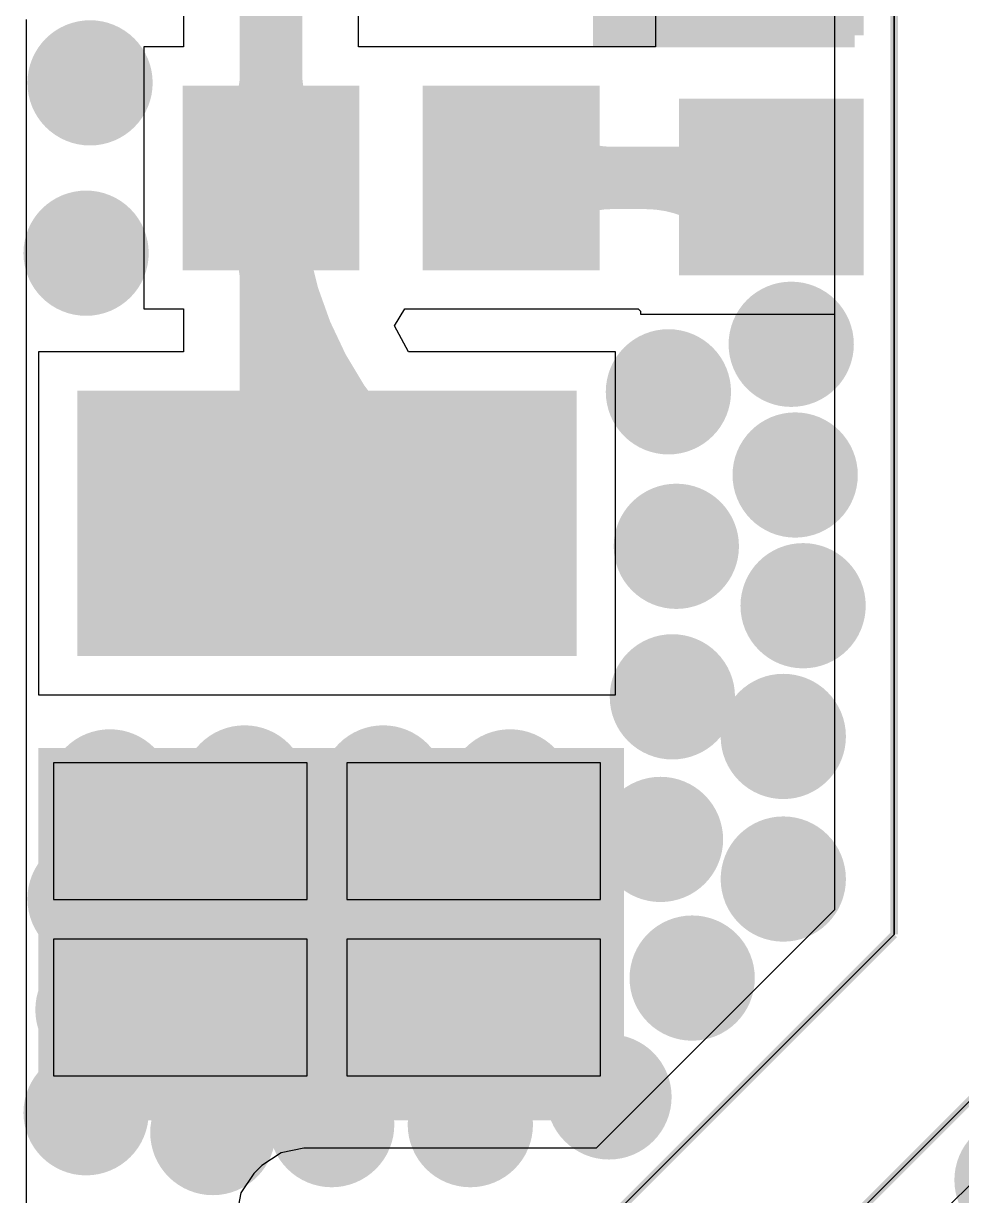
# Model space of a CAD drawing. Extents: x 56.2 to 141.8, y 48 to 96.4.
# Drawn here: x 89.24 to 95.25, y 53.14 to 60.66 of the extents above; entities that cross this region are included whole.
import ezdxf

# ---------------------------------------------------------------- set-up
doc = ezdxf.new("R2010")
doc.units = 0
doc.header["$MEASUREMENT"] = 0
for name, color, linetype in [('BOTTOMLAYER', 5, 'CONTINUOUS'), ('BOTTOMPASTE', 16, 'CONTINUOUS'), ('BOTTOMSOLDER', 6, 'CONTINUOUS'), ('KEEPOUTLAYER', 6, 'CONTINUOUS'), ('MULTILAYER', 9, 'CONTINUOUS'), ('TOPLAYER', 1, 'CONTINUOUS'), ('TOPSOLDER', 216, 'CONTINUOUS')]:
    doc.layers.add(name, color=color, linetype=linetype)

msp = doc.modelspace()

# ---------------------------------------------------------------- linework, layer by layer
at = {"layer": 'BOTTOMLAYER'}
for p, q in [((94.8182, 62.6364), (94.8182, 54.8132)), ((91.383175, 60.504598), (91.383175, 61.679198)), ((90.261628, 61.446918), (90.261628, 60.504598)), ((93.286801, 61.018804), (93.286801, 60.504601)), ((90.261628, 60.504598), (90.007402, 60.504598)), ((90.007402, 60.504598), (90.007402, 58.824602)), ((93.177401, 60.504598), (91.383175, 60.504598)), ((93.286801, 60.504601), (93.177401, 60.504601)), ((93.177401, 60.504601), (93.177401, 60.504598)), ((90.007402, 58.824602), (90.261628, 58.824602)), ((90.261628, 58.824602), (90.261628, 58.54987)), ((91.614706, 58.715669), (91.679997, 58.824602)), ((91.679997, 58.824602), (93.177401, 58.824602)), ((93.177401, 58.824602), (93.177398, 58.824602)), ((93.177398, 58.824602), (93.190802, 58.811198)), ((93.177401, 58.824602), (93.177401, 58.824602)), ((93.190802, 58.811198), (93.190802, 58.790802)), ((93.190802, 58.790802), (94.435856, 58.790802)), ((94.435856, 58.790802), (94.435856, 54.971572)), ((91.703327, 58.54987), (91.614706, 58.715669)), ((90.261628, 58.54987), (89.331086, 58.54987)), ((89.331086, 58.54987), (89.331086, 56.349849)), ((93.031079, 58.54987), (91.703327, 58.54987)), ((93.031079, 56.349849), (93.031079, 58.54987)), ((89.331086, 56.349849), (93.031079, 56.349849)), ((91.054083, 55.913871), (89.427086, 55.913871)), ((89.427086, 55.913871), (89.427086, 55.03686)), ((91.054083, 55.03686), (91.054083, 55.913871)), ((92.93508, 55.913871), (91.308083, 55.913871)), ((91.308083, 55.913871), (91.308083, 55.03686)), ((92.93508, 55.03686), (92.93508, 55.913871)), ((89.427086, 55.03686), (91.054083, 55.03686)), ((91.308083, 55.03686), (92.93508, 55.03686)), ((94.435856, 54.971572), (92.907228, 53.442944)), ((94.8182, 54.8132), (93.0656, 53.0606)), ((91.054083, 54.78286), (89.427086, 54.78286)), ((89.427086, 54.78286), (89.427086, 53.905848)), ((91.054083, 53.905848), (91.054083, 54.78286)), ((92.93508, 54.78286), (91.308083, 54.78286)), ((91.308083, 54.78286), (91.308083, 53.905848)), ((92.93508, 53.905848), (92.93508, 54.78286)), ((93.599, 52.0446), (95.898104, 54.343704)), ((93.869358, 51.774242), (96.168586, 54.073471)), ((89.427086, 53.905848), (91.054083, 53.905848)), ((91.308083, 53.905848), (92.93508, 53.905848)), ((91.0336, 53.442944), (90.887283, 53.41384)), ((92.907228, 53.442944), (91.0336, 53.442944)), ((90.887283, 53.41384), (90.763242, 53.330958)), ((90.763242, 53.330958), (90.712442, 53.280158)), ((90.712442, 53.280158), (90.62956, 53.156117)), ((90.62956, 53.156117), (90.600456, 53.0098))]:
    msp.add_line(p, q, dxfattribs=at)
for points, const_width in [([(90.822402, 59.6646), (90.822402, 61.679198)], 0.399999), ([(90.822402, 57.3278), (90.822402, 59.6646)], 0.399999), ([(92.362404, 59.6646), (93.972002, 59.6646)], 0.399999), ([(93.972002, 59.6646), (94.0308, 59.605802)], 0.254)]:
    msp.add_lwpolyline(points, dxfattribs=dict(at, const_width=const_width))
for points, const_width in [([(89.512, 60.2742, 1), (89.812, 60.2742, 1)], 0.299999), ([(90.722402, 60.329366, 1), (90.922401, 60.329366, 1)], 0.2), ([(90.722402, 60.329366, 1), (90.922401, 60.329366, 1)], 0.2), ([(90.722402, 60.329366, 1), (90.922401, 60.329366, 1)], 0.2), ([(90.722402, 60.329366, 1), (90.922401, 60.329366, 1)], 0.2), ([(90.722402, 60.329366, 1), (90.922401, 60.329366, 1)], 0.2), ([(90.722402, 60.329366, 1), (90.922401, 60.329366, 1)], 0.2), ([(90.722402, 60.329366, 1), (90.922401, 60.329366, 1)], 0.2), ([(90.722402, 60.329366, 1), (90.922401, 60.329366, 1)], 0.2), ([(90.722402, 60.329366, 1), (90.922401, 60.329366, 1)], 0.2), ([(90.722402, 60.329366, 1), (90.922401, 60.329366, 1)], 0.2), ([(90.722402, 60.329366, 1), (90.922401, 60.329366, 1)], 0.2), ([(90.722402, 60.329366, 1), (90.922401, 60.329366, 1)], 0.2), ([(90.722402, 60.329366, 1), (90.922401, 60.329366, 1)], 0.2), ([(90.722402, 60.329366, 1), (90.922401, 60.329366, 1)], 0.2), ([(90.722402, 60.329366, 1), (90.922401, 60.329366, 1)], 0.2), ([(90.722402, 60.329366, 1), (90.922401, 60.329366, 1)], 0.2), ([(90.722402, 60.329366, 1), (90.922401, 60.329366, 1)], 0.2), ([(90.722402, 60.329366, 1), (90.922401, 60.329366, 1)], 0.2), ([(90.722402, 60.329366, 1), (90.922401, 60.329366, 1)], 0.2), ([(90.722402, 60.329366, 1), (90.922401, 60.329366, 1)], 0.2), ([(90.722402, 60.329366, 1), (90.922401, 60.329366, 1)], 0.2), ([(90.722402, 60.329366, 1), (90.922401, 60.329366, 1)], 0.2), ([(90.722402, 60.329366, 1), (90.922401, 60.329366, 1)], 0.2), ([(90.722402, 60.329366, 1), (90.922401, 60.329366, 1)], 0.2), ([(90.722402, 60.329366, 1), (90.922401, 60.329366, 1)], 0.2), ([(90.722402, 60.329366, 1), (90.922401, 60.329366, 1)], 0.2), ([(90.722402, 60.329366, 1), (90.922401, 60.329366, 1)], 0.2), ([(90.722402, 60.329366, 1), (90.922401, 60.329366, 1)], 0.2), ([(90.535018, 59.876982, 1), (90.735018, 59.876982, 1)], 0.2), ([(90.535018, 59.876982, 1), (90.735018, 59.876982, 1)], 0.2), ([(90.535018, 59.876982, 1), (90.735018, 59.876982, 1)], 0.2), ([(90.535018, 59.876982, 1), (90.735018, 59.876982, 1)], 0.2), ([(90.535018, 59.876982, 1), (90.735018, 59.876982, 1)], 0.2), ([(90.535018, 59.876982, 1), (90.735018, 59.876982, 1)], 0.2), ([(90.535018, 59.876982, 1), (90.735018, 59.876982, 1)], 0.2), ([(90.535018, 59.876982, 1), (90.735018, 59.876982, 1)], 0.2), ([(90.535018, 59.876982, 1), (90.735018, 59.876982, 1)], 0.2), ([(90.535018, 59.876982, 1), (90.735018, 59.876982, 1)], 0.2), ([(90.535018, 59.876982, 1), (90.735018, 59.876982, 1)], 0.2), ([(90.535018, 59.876982, 1), (90.735018, 59.876982, 1)], 0.2), ([(90.535018, 59.876982, 1), (90.735018, 59.876982, 1)], 0.2), ([(90.535018, 59.876982, 1), (90.735018, 59.876982, 1)], 0.2), ([(90.909785, 59.876982, 1), (91.109785, 59.876982, 1)], 0.2), ([(90.909785, 59.876982, 1), (91.109785, 59.876982, 1)], 0.2), ([(90.909785, 59.876982, 1), (91.109785, 59.876982, 1)], 0.2), ([(90.909785, 59.876982, 1), (91.109785, 59.876982, 1)], 0.2), ([(90.909785, 59.876982, 1), (91.109785, 59.876982, 1)], 0.2), ([(90.909785, 59.876982, 1), (91.109785, 59.876982, 1)], 0.2), ([(90.909785, 59.876982, 1), (91.109785, 59.876982, 1)], 0.2), ([(90.909785, 59.876982, 1), (91.109785, 59.876982, 1)], 0.2), ([(90.909785, 59.876982, 1), (91.109785, 59.876982, 1)], 0.2), ([(90.909785, 59.876982, 1), (91.109785, 59.876982, 1)], 0.2), ([(90.909785, 59.876982, 1), (91.109785, 59.876982, 1)], 0.2), ([(90.909785, 59.876982, 1), (91.109785, 59.876982, 1)], 0.2), ([(90.909785, 59.876982, 1), (91.109785, 59.876982, 1)], 0.2), ([(90.909785, 59.876982, 1), (91.109785, 59.876982, 1)], 0.2), ([(92.449787, 59.851983, 1), (92.649787, 59.851983, 1)], 0.2), ([(92.449787, 59.851983, 1), (92.649787, 59.851983, 1)], 0.2), ([(92.449787, 59.851983, 1), (92.649787, 59.851983, 1)], 0.2), ([(92.449787, 59.851983, 1), (92.649787, 59.851983, 1)], 0.2), ([(92.449787, 59.851983, 1), (92.649787, 59.851983, 1)], 0.2), ([(92.449787, 59.851983, 1), (92.649787, 59.851983, 1)], 0.2), ([(92.449787, 59.851983, 1), (92.649787, 59.851983, 1)], 0.2), ([(92.449787, 59.851983, 1), (92.649787, 59.851983, 1)], 0.2), ([(92.449787, 59.851983, 1), (92.649787, 59.851983, 1)], 0.2), ([(92.449787, 59.851983, 1), (92.649787, 59.851983, 1)], 0.2), ([(92.449787, 59.851983, 1), (92.649787, 59.851983, 1)], 0.2), ([(92.449787, 59.851983, 1), (92.649787, 59.851983, 1)], 0.2), ([(92.449787, 59.851983, 1), (92.649787, 59.851983, 1)], 0.2), ([(92.449787, 59.851983, 1), (92.649787, 59.851983, 1)], 0.2), ([(93.718418, 59.793185, 1), (93.918418, 59.793185, 1)], 0.2), ([(93.718418, 59.793185, 1), (93.918418, 59.793185, 1)], 0.2), ([(93.718418, 59.793185, 1), (93.918418, 59.793185, 1)], 0.2), ([(93.718418, 59.793185, 1), (93.918418, 59.793185, 1)], 0.2), ([(93.718418, 59.793185, 1), (93.918418, 59.793185, 1)], 0.2), ([(93.718418, 59.793185, 1), (93.918418, 59.793185, 1)], 0.2), ([(93.718418, 59.793185, 1), (93.918418, 59.793185, 1)], 0.2), ([(93.718418, 59.793185, 1), (93.918418, 59.793185, 1)], 0.2), ([(93.718418, 59.793185, 1), (93.918418, 59.793185, 1)], 0.2), ([(93.718418, 59.793185, 1), (93.918418, 59.793185, 1)], 0.2), ([(93.718418, 59.793185, 1), (93.918418, 59.793185, 1)], 0.2), ([(93.718418, 59.793185, 1), (93.918418, 59.793185, 1)], 0.2), ([(93.718418, 59.793185, 1), (93.918418, 59.793185, 1)], 0.2), ([(93.718418, 59.793185, 1), (93.918418, 59.793185, 1)], 0.2), ([(90.722402, 59.643637, 1), (90.922401, 59.643637, 1)], 0.2), ([(90.722402, 59.643637, 1), (90.922401, 59.643637, 1)], 0.2), ([(90.722402, 59.643637, 1), (90.922401, 59.643637, 1)], 0.2), ([(90.722402, 59.643637, 1), (90.922401, 59.643637, 1)], 0.2), ([(90.722402, 59.643637, 1), (90.922401, 59.643637, 1)], 0.2), ([(90.722402, 59.643637, 1), (90.922401, 59.643637, 1)], 0.2), ([(90.722402, 59.643637, 1), (90.922401, 59.643637, 1)], 0.2), ([(90.722402, 59.643637, 1), (90.922401, 59.643637, 1)], 0.2), ([(90.722402, 59.643637, 1), (90.922401, 59.643637, 1)], 0.2), ([(90.722402, 59.643637, 1), (90.922401, 59.643637, 1)], 0.2), ([(90.722402, 59.643637, 1), (90.922401, 59.643637, 1)], 0.2), ([(90.722402, 59.643637, 1), (90.922401, 59.643637, 1)], 0.2), ([(90.722402, 59.643637, 1), (90.922401, 59.643637, 1)], 0.2), ([(90.722402, 59.643637, 1), (90.922401, 59.643637, 1)], 0.2), ([(92.902171, 59.6646, 1), (93.102171, 59.6646, 1)], 0.2), ([(92.902171, 59.6646, 1), (93.102171, 59.6646, 1)], 0.2), ([(92.902171, 59.6646, 1), (93.102171, 59.6646, 1)], 0.2), ([(92.902171, 59.6646, 1), (93.102171, 59.6646, 1)], 0.2), ([(92.902171, 59.6646, 1), (93.102171, 59.6646, 1)], 0.2), ([(92.902171, 59.6646, 1), (93.102171, 59.6646, 1)], 0.2), ([(92.902171, 59.6646, 1), (93.102171, 59.6646, 1)], 0.2), ([(92.902171, 59.6646, 1), (93.102171, 59.6646, 1)], 0.2), ([(92.902171, 59.6646, 1), (93.102171, 59.6646, 1)], 0.2), ([(92.902171, 59.6646, 1), (93.102171, 59.6646, 1)], 0.2), ([(92.902171, 59.6646, 1), (93.102171, 59.6646, 1)], 0.2), ([(92.902171, 59.6646, 1), (93.102171, 59.6646, 1)], 0.2), ([(92.902171, 59.6646, 1), (93.102171, 59.6646, 1)], 0.2), ([(92.902171, 59.6646, 1), (93.102171, 59.6646, 1)], 0.2), ([(92.902171, 59.6646, 1), (93.102171, 59.6646, 1)], 0.2), ([(92.902171, 59.6646, 1), (93.102171, 59.6646, 1)], 0.2), ([(92.902171, 59.6646, 1), (93.102171, 59.6646, 1)], 0.2), ([(92.902171, 59.6646, 1), (93.102171, 59.6646, 1)], 0.2), ([(92.902171, 59.6646, 1), (93.102171, 59.6646, 1)], 0.2), ([(92.902171, 59.6646, 1), (93.102171, 59.6646, 1)], 0.2), ([(92.902171, 59.6646, 1), (93.102171, 59.6646, 1)], 0.2), ([(92.902171, 59.6646, 1), (93.102171, 59.6646, 1)], 0.2), ([(92.902171, 59.6646, 1), (93.102171, 59.6646, 1)], 0.2), ([(92.902171, 59.6646, 1), (93.102171, 59.6646, 1)], 0.2), ([(92.902171, 59.6646, 1), (93.102171, 59.6646, 1)], 0.2), ([(92.902171, 59.6646, 1), (93.102171, 59.6646, 1)], 0.2), ([(92.902171, 59.6646, 1), (93.102171, 59.6646, 1)], 0.2), ([(92.902171, 59.6646, 1), (93.102171, 59.6646, 1)], 0.2), ([(93.124081, 59.6646, 1), (93.324081, 59.6646, 1)], 0.2), ([(93.124081, 59.6646, 1), (93.324081, 59.6646, 1)], 0.2), ([(93.124081, 59.6646, 1), (93.324081, 59.6646, 1)], 0.2), ([(93.124081, 59.6646, 1), (93.324081, 59.6646, 1)], 0.2), ([(93.124081, 59.6646, 1), (93.324081, 59.6646, 1)], 0.2), ([(93.124081, 59.6646, 1), (93.324081, 59.6646, 1)], 0.2), ([(93.124081, 59.6646, 1), (93.324081, 59.6646, 1)], 0.2), ([(93.124081, 59.6646, 1), (93.324081, 59.6646, 1)], 0.2), ([(93.124081, 59.6646, 1), (93.324081, 59.6646, 1)], 0.2), ([(93.124081, 59.6646, 1), (93.324081, 59.6646, 1)], 0.2), ([(93.124081, 59.6646, 1), (93.324081, 59.6646, 1)], 0.2), ([(93.124081, 59.6646, 1), (93.324081, 59.6646, 1)], 0.2), ([(93.124081, 59.6646, 1), (93.324081, 59.6646, 1)], 0.2), ([(93.124081, 59.6646, 1), (93.324081, 59.6646, 1)], 0.2), ([(93.407984, 59.6646, 1), (93.607984, 59.6646, 1)], 0.2), ([(93.407984, 59.6646, 1), (93.607984, 59.6646, 1)], 0.2), ([(93.407984, 59.6646, 1), (93.607984, 59.6646, 1)], 0.2), ([(93.407984, 59.6646, 1), (93.607984, 59.6646, 1)], 0.2), ([(93.407984, 59.6646, 1), (93.607984, 59.6646, 1)], 0.2), ([(93.407984, 59.6646, 1), (93.607984, 59.6646, 1)], 0.2), ([(93.407984, 59.6646, 1), (93.607984, 59.6646, 1)], 0.2), ([(93.407984, 59.6646, 1), (93.607984, 59.6646, 1)], 0.2), ([(93.407984, 59.6646, 1), (93.607984, 59.6646, 1)], 0.2), ([(93.407984, 59.6646, 1), (93.607984, 59.6646, 1)], 0.2), ([(93.407984, 59.6646, 1), (93.607984, 59.6646, 1)], 0.2), ([(93.407984, 59.6646, 1), (93.607984, 59.6646, 1)], 0.2), ([(93.407984, 59.6646, 1), (93.607984, 59.6646, 1)], 0.2), ([(93.407984, 59.6646, 1), (93.607984, 59.6646, 1)], 0.2), ([(92.449787, 59.477217, 1), (92.649787, 59.477217, 1)], 0.2), ([(92.449787, 59.477217, 1), (92.649787, 59.477217, 1)], 0.2), ([(92.449787, 59.477217, 1), (92.649787, 59.477217, 1)], 0.2), ([(92.449787, 59.477217, 1), (92.649787, 59.477217, 1)], 0.2), ([(92.449787, 59.477217, 1), (92.649787, 59.477217, 1)], 0.2), ([(92.449787, 59.477217, 1), (92.649787, 59.477217, 1)], 0.2), ([(92.449787, 59.477217, 1), (92.649787, 59.477217, 1)], 0.2), ([(92.449787, 59.477217, 1), (92.649787, 59.477217, 1)], 0.2), ([(92.449787, 59.477217, 1), (92.649787, 59.477217, 1)], 0.2), ([(92.449787, 59.477217, 1), (92.649787, 59.477217, 1)], 0.2), ([(92.449787, 59.477217, 1), (92.649787, 59.477217, 1)], 0.2), ([(92.449787, 59.477217, 1), (92.649787, 59.477217, 1)], 0.2), ([(92.449787, 59.477217, 1), (92.649787, 59.477217, 1)], 0.2), ([(92.449787, 59.477217, 1), (92.649787, 59.477217, 1)], 0.2), ([(90.535018, 59.452218, 1), (90.735018, 59.452218, 1)], 0.2), ([(90.535018, 59.452218, 1), (90.735018, 59.452218, 1)], 0.2), ([(90.535018, 59.452218, 1), (90.735018, 59.452218, 1)], 0.2), ([(90.535018, 59.452218, 1), (90.735018, 59.452218, 1)], 0.2), ([(90.535018, 59.452218, 1), (90.735018, 59.452218, 1)], 0.2), ([(90.535018, 59.452218, 1), (90.735018, 59.452218, 1)], 0.2), ([(90.535018, 59.452218, 1), (90.735018, 59.452218, 1)], 0.2), ([(90.535018, 59.452218, 1), (90.735018, 59.452218, 1)], 0.2), ([(90.535018, 59.452218, 1), (90.735018, 59.452218, 1)], 0.2), ([(90.535018, 59.452218, 1), (90.735018, 59.452218, 1)], 0.2), ([(90.535018, 59.452218, 1), (90.735018, 59.452218, 1)], 0.2), ([(90.535018, 59.452218, 1), (90.735018, 59.452218, 1)], 0.2), ([(90.535018, 59.452218, 1), (90.735018, 59.452218, 1)], 0.2), ([(90.535018, 59.452218, 1), (90.735018, 59.452218, 1)], 0.2), ([(90.909785, 59.452218, 1), (91.109785, 59.452218, 1)], 0.2), ([(90.909785, 59.452218, 1), (91.109785, 59.452218, 1)], 0.2), ([(90.909785, 59.452218, 1), (91.109785, 59.452218, 1)], 0.2), ([(90.909785, 59.452218, 1), (91.109785, 59.452218, 1)], 0.2), ([(90.909785, 59.452218, 1), (91.109785, 59.452218, 1)], 0.2), ([(90.909785, 59.452218, 1), (91.109785, 59.452218, 1)], 0.2), ([(90.909785, 59.452218, 1), (91.109785, 59.452218, 1)], 0.2), ([(90.909785, 59.452218, 1), (91.109785, 59.452218, 1)], 0.2), ([(90.909785, 59.452218, 1), (91.109785, 59.452218, 1)], 0.2), ([(90.909785, 59.452218, 1), (91.109785, 59.452218, 1)], 0.2), ([(90.909785, 59.452218, 1), (91.109785, 59.452218, 1)], 0.2), ([(90.909785, 59.452218, 1), (91.109785, 59.452218, 1)], 0.2), ([(90.909785, 59.452218, 1), (91.109785, 59.452218, 1)], 0.2), ([(90.909785, 59.452218, 1), (91.109785, 59.452218, 1)], 0.2), ([(93.718418, 59.418418, 1), (93.918418, 59.418418, 1)], 0.2), ([(93.718418, 59.418418, 1), (93.918418, 59.418418, 1)], 0.2), ([(93.718418, 59.418418, 1), (93.918418, 59.418418, 1)], 0.2), ([(93.718418, 59.418418, 1), (93.918418, 59.418418, 1)], 0.2), ([(93.718418, 59.418418, 1), (93.918418, 59.418418, 1)], 0.2), ([(93.718418, 59.418418, 1), (93.918418, 59.418418, 1)], 0.2), ([(93.718418, 59.418418, 1), (93.918418, 59.418418, 1)], 0.2), ([(93.718418, 59.418418, 1), (93.918418, 59.418418, 1)], 0.2), ([(93.718418, 59.418418, 1), (93.918418, 59.418418, 1)], 0.2), ([(93.718418, 59.418418, 1), (93.918418, 59.418418, 1)], 0.2), ([(93.718418, 59.418418, 1), (93.918418, 59.418418, 1)], 0.2), ([(93.718418, 59.418418, 1), (93.918418, 59.418418, 1)], 0.2), ([(93.718418, 59.418418, 1), (93.918418, 59.418418, 1)], 0.2), ([(93.718418, 59.418418, 1), (93.918418, 59.418418, 1)], 0.2), ([(89.4866, 59.182, 1), (89.7866, 59.182, 1)], 0.299999), ([(90.722402, 58.999834, 1), (90.922401, 58.999834, 1)], 0.2), ([(90.722402, 58.999834, 1), (90.922401, 58.999834, 1)], 0.2), ([(90.722402, 58.999834, 1), (90.922401, 58.999834, 1)], 0.2), ([(90.722402, 58.999834, 1), (90.922401, 58.999834, 1)], 0.2), ([(90.722402, 58.999834, 1), (90.922401, 58.999834, 1)], 0.2), ([(90.722402, 58.999834, 1), (90.922401, 58.999834, 1)], 0.2), ([(90.722402, 58.999834, 1), (90.922401, 58.999834, 1)], 0.2), ([(90.722402, 58.999834, 1), (90.922401, 58.999834, 1)], 0.2), ([(90.722402, 58.999834, 1), (90.922401, 58.999834, 1)], 0.2), ([(90.722402, 58.999834, 1), (90.922401, 58.999834, 1)], 0.2), ([(90.722402, 58.999834, 1), (90.922401, 58.999834, 1)], 0.2), ([(90.722402, 58.999834, 1), (90.922401, 58.999834, 1)], 0.2), ([(90.722402, 58.999834, 1), (90.922401, 58.999834, 1)], 0.2), ([(90.722402, 58.999834, 1), (90.922401, 58.999834, 1)], 0.2), ([(90.722402, 58.999834, 1), (90.922401, 58.999834, 1)], 0.2), ([(90.722402, 58.999834, 1), (90.922401, 58.999834, 1)], 0.2), ([(90.722402, 58.999834, 1), (90.922401, 58.999834, 1)], 0.2), ([(90.722402, 58.999834, 1), (90.922401, 58.999834, 1)], 0.2), ([(90.722402, 58.999834, 1), (90.922401, 58.999834, 1)], 0.2), ([(90.722402, 58.999834, 1), (90.922401, 58.999834, 1)], 0.2), ([(90.722402, 58.999834, 1), (90.922401, 58.999834, 1)], 0.2), ([(90.722402, 58.999834, 1), (90.922401, 58.999834, 1)], 0.2), ([(90.722402, 58.999834, 1), (90.922401, 58.999834, 1)], 0.2), ([(90.722402, 58.999834, 1), (90.922401, 58.999834, 1)], 0.2), ([(90.722402, 58.999834, 1), (90.922401, 58.999834, 1)], 0.2), ([(90.722402, 58.999834, 1), (90.922401, 58.999834, 1)], 0.2), ([(90.722402, 58.999834, 1), (90.922401, 58.999834, 1)], 0.2), ([(90.722402, 58.999834, 1), (90.922401, 58.999834, 1)], 0.2), ([(90.722402, 58.677955, 1), (90.922401, 58.677955, 1)], 0.2), ([(90.722402, 58.677955, 1), (90.922401, 58.677955, 1)], 0.2), ([(90.722402, 58.677955, 1), (90.922401, 58.677955, 1)], 0.2), ([(90.722402, 58.677955, 1), (90.922401, 58.677955, 1)], 0.2), ([(90.722402, 58.677955, 1), (90.922401, 58.677955, 1)], 0.2), ([(90.722402, 58.677955, 1), (90.922401, 58.677955, 1)], 0.2), ([(90.722402, 58.677955, 1), (90.922401, 58.677955, 1)], 0.2), ([(90.722402, 58.677955, 1), (90.922401, 58.677955, 1)], 0.2), ([(90.722402, 58.677955, 1), (90.922401, 58.677955, 1)], 0.2), ([(90.722402, 58.677955, 1), (90.922401, 58.677955, 1)], 0.2), ([(90.722402, 58.677955, 1), (90.922401, 58.677955, 1)], 0.2), ([(90.722402, 58.677955, 1), (90.922401, 58.677955, 1)], 0.2), ([(90.722402, 58.677955, 1), (90.922401, 58.677955, 1)], 0.2), ([(90.722402, 58.677955, 1), (90.922401, 58.677955, 1)], 0.2), ([(94.0078, 58.5978, 1), (94.3078, 58.5978, 1)], 0.299999), ([(93.2204, 58.293, 1), (93.5204, 58.293, 1)], 0.299999), ([(91.47, 57.838777, 1), (91.67, 57.838777, 1)], 0.2), ([(91.47, 57.838777, 1), (91.67, 57.838777, 1)], 0.2), ([(91.47, 57.838777, 1), (91.67, 57.838777, 1)], 0.2), ([(91.47, 57.838777, 1), (91.67, 57.838777, 1)], 0.2), ([(91.47, 57.838777, 1), (91.67, 57.838777, 1)], 0.2), ([(91.47, 57.838777, 1), (91.67, 57.838777, 1)], 0.2), ([(91.47, 57.838777, 1), (91.67, 57.838777, 1)], 0.2), ([(91.47, 57.838777, 1), (91.67, 57.838777, 1)], 0.2), ([(91.47, 57.838777, 1), (91.67, 57.838777, 1)], 0.2), ([(91.47, 57.838777, 1), (91.67, 57.838777, 1)], 0.2), ([(91.47, 57.838777, 1), (91.67, 57.838777, 1)], 0.2), ([(91.47, 57.838777, 1), (91.67, 57.838777, 1)], 0.2), ([(91.47, 57.838777, 1), (91.67, 57.838777, 1)], 0.2), ([(91.47, 57.838777, 1), (91.67, 57.838777, 1)], 0.2), ([(94.0332, 57.7596, 1), (94.3332, 57.7596, 1)], 0.299999), ([(91.187158, 57.555935, 1), (91.387158, 57.555935, 1)], 0.2), ([(91.187158, 57.555935, 1), (91.387158, 57.555935, 1)], 0.2), ([(91.187158, 57.555935, 1), (91.387158, 57.555935, 1)], 0.2), ([(91.187158, 57.555935, 1), (91.387158, 57.555935, 1)], 0.2), ([(91.187158, 57.555935, 1), (91.387158, 57.555935, 1)], 0.2), ([(91.187158, 57.555935, 1), (91.387158, 57.555935, 1)], 0.2), ([(91.187158, 57.555935, 1), (91.387158, 57.555935, 1)], 0.2), ([(91.187158, 57.555935, 1), (91.387158, 57.555935, 1)], 0.2), ([(91.187158, 57.555935, 1), (91.387158, 57.555935, 1)], 0.2), ([(91.187158, 57.555935, 1), (91.387158, 57.555935, 1)], 0.2), ([(91.187158, 57.555935, 1), (91.387158, 57.555935, 1)], 0.2), ([(91.187158, 57.555935, 1), (91.387158, 57.555935, 1)], 0.2), ([(91.187158, 57.555935, 1), (91.387158, 57.555935, 1)], 0.2), ([(91.187158, 57.555935, 1), (91.387158, 57.555935, 1)], 0.2), ([(93.2712, 57.3024, 1), (93.5712, 57.3024, 1)], 0.299999), ([(94.084, 56.9214, 1), (94.384, 56.9214, 1)], 0.299999), ([(93.2458, 56.3372, 1), (93.5458, 56.3372, 1)], 0.299999), ([(93.957, 56.0832, 1), (94.257, 56.0832, 1)], 0.299999), ([(89.639, 55.7276, 1), (89.939, 55.7276, 1)], 0.299999), ([(90.5026, 55.753, 1), (90.8026, 55.753, 1)], 0.299999), ([(91.3916, 55.753, 1), (91.6916, 55.753, 1)], 0.299999), ([(92.2044, 55.7276, 1), (92.5044, 55.7276, 1)], 0.299999), ([(93.1696, 55.4228, 1), (93.4696, 55.4228, 1)], 0.299999), ([(93.957, 55.1688, 1), (94.257, 55.1688, 1)], 0.299999), ([(89.512, 55.0418, 1), (89.812, 55.0418, 1)], 0.299999), ([(93.3728, 54.5338, 1), (93.6728, 54.5338, 1)], 0.299999), ([(89.5628, 54.3306, 1), (89.8628, 54.3306, 1)], 0.299999), ([(92.8394, 53.7718, 1), (93.1394, 53.7718, 1)], 0.299999), ([(89.4866, 53.6702, 1), (89.7866, 53.6702, 1)], 0.299999), ([(91.0614, 53.594, 1), (91.3614, 53.594, 1)], 0.299999), ([(91.9504, 53.594, 1), (92.2504, 53.594, 1)], 0.299999), ([(90.2994, 53.5432, 1), (90.5994, 53.5432, 1)], 0.299999)]:
    msp.add_lwpolyline(points, format="xyb", close=True, dxfattribs=dict(at, const_width=const_width))
at = {"layer": 'BOTTOMLAYER', "const_width": 0.399999}
for points in [[(90.822402, 60.329366, -0.198912), (90.635018, 59.876982)], [(90.822402, 60.329366, -0.198912), (90.635018, 59.876982)], [(90.822402, 60.329366, -0.198912), (90.635018, 59.876982)], [(90.822402, 60.329366, -0.198912), (90.635018, 59.876982)], [(90.822402, 60.329366, -0.198912), (90.635018, 59.876982)], [(90.822402, 60.329366, -0.198912), (90.635018, 59.876982)], [(90.822402, 60.329366, -0.198912), (90.635018, 59.876982)], [(90.822402, 60.329366, -0.198912), (90.635018, 59.876982)], [(90.822402, 60.329366, -0.198912), (90.635018, 59.876982)], [(90.822402, 60.329366, -0.198912), (90.635018, 59.876982)], [(90.822402, 60.329366, -0.198912), (90.635018, 59.876982)], [(90.822402, 60.329366, -0.198912), (90.635018, 59.876982)], [(90.822402, 60.329366, -0.198912), (90.635018, 59.876982)], [(90.822402, 60.329366, -0.198912), (90.635018, 59.876982)], [(91.009785, 59.876982, -0.198912), (90.822402, 60.329366)], [(91.009785, 59.876982, -0.198912), (90.822402, 60.329366)], [(91.009785, 59.876982, -0.198912), (90.822402, 60.329366)], [(91.009785, 59.876982, -0.198912), (90.822402, 60.329366)], [(91.009785, 59.876982, -0.198912), (90.822402, 60.329366)], [(91.009785, 59.876982, -0.198912), (90.822402, 60.329366)], [(91.009785, 59.876982, -0.198912), (90.822402, 60.329366)], [(91.009785, 59.876982, -0.198912), (90.822402, 60.329366)], [(91.009785, 59.876982, -0.198912), (90.822402, 60.329366)], [(91.009785, 59.876982, -0.198912), (90.822402, 60.329366)], [(91.009785, 59.876982, -0.198912), (90.822402, 60.329366)], [(91.009785, 59.876982, -0.198912), (90.822402, 60.329366)], [(91.009785, 59.876982, -0.198912), (90.822402, 60.329366)], [(91.009785, 59.876982, -0.198912), (90.822402, 60.329366)], [(93.002171, 59.6646, -0.198912), (92.549787, 59.851983)], [(93.002171, 59.6646, -0.198912), (92.549787, 59.851983)], [(93.002171, 59.6646, -0.198912), (92.549787, 59.851983)], [(93.002171, 59.6646, -0.198912), (92.549787, 59.851983)], [(93.002171, 59.6646, -0.198912), (92.549787, 59.851983)], [(93.002171, 59.6646, -0.198912), (92.549787, 59.851983)], [(93.002171, 59.6646, -0.198912), (92.549787, 59.851983)], [(93.002171, 59.6646, -0.198912), (92.549787, 59.851983)], [(93.002171, 59.6646, -0.198912), (92.549787, 59.851983)], [(93.002171, 59.6646, -0.198912), (92.549787, 59.851983)], [(93.002171, 59.6646, -0.198912), (92.549787, 59.851983)], [(93.002171, 59.6646, -0.198912), (92.549787, 59.851983)], [(93.002171, 59.6646, -0.198912), (92.549787, 59.851983)], [(93.002171, 59.6646, -0.198912), (92.549787, 59.851983)], [(93.818418, 59.793185, -0.198912), (93.507984, 59.6646)], [(93.818418, 59.793185, -0.198912), (93.507984, 59.6646)], [(93.818418, 59.793185, -0.198912), (93.507984, 59.6646)], [(93.818418, 59.793185, -0.198912), (93.507984, 59.6646)], [(93.818418, 59.793185, -0.198912), (93.507984, 59.6646)], [(93.818418, 59.793185, -0.198912), (93.507984, 59.6646)], [(93.818418, 59.793185, -0.198912), (93.507984, 59.6646)], [(93.818418, 59.793185, -0.198912), (93.507984, 59.6646)], [(93.818418, 59.793185, -0.198912), (93.507984, 59.6646)], [(93.818418, 59.793185, -0.198912), (93.507984, 59.6646)], [(93.818418, 59.793185, -0.198912), (93.507984, 59.6646)], [(93.818418, 59.793185, -0.198912), (93.507984, 59.6646)], [(93.818418, 59.793185, -0.198912), (93.507984, 59.6646)], [(93.818418, 59.793185, -0.198912), (93.507984, 59.6646)], [(91.57, 57.838777, -0.198912), (90.822402, 59.643637)], [(91.57, 57.838777, -0.198912), (90.822402, 59.643637)], [(91.57, 57.838777, -0.198912), (90.822402, 59.643637)], [(91.57, 57.838777, -0.198912), (90.822402, 59.643637)], [(91.57, 57.838777, -0.198912), (90.822402, 59.643637)], [(91.57, 57.838777, -0.198912), (90.822402, 59.643637)], [(91.57, 57.838777, -0.198912), (90.822402, 59.643637)], [(91.57, 57.838777, -0.198912), (90.822402, 59.643637)], [(91.57, 57.838777, -0.198912), (90.822402, 59.643637)], [(91.57, 57.838777, -0.198912), (90.822402, 59.643637)], [(91.57, 57.838777, -0.198912), (90.822402, 59.643637)], [(91.57, 57.838777, -0.198912), (90.822402, 59.643637)], [(91.57, 57.838777, -0.198912), (90.822402, 59.643637)], [(91.57, 57.838777, -0.198912), (90.822402, 59.643637)], [(92.549787, 59.477217, -0.198912), (93.002171, 59.6646)], [(92.549787, 59.477217, -0.198912), (93.002171, 59.6646)], [(92.549787, 59.477217, -0.198912), (93.002171, 59.6646)], [(92.549787, 59.477217, -0.198912), (93.002171, 59.6646)], [(92.549787, 59.477217, -0.198912), (93.002171, 59.6646)], [(92.549787, 59.477217, -0.198912), (93.002171, 59.6646)], [(92.549787, 59.477217, -0.198912), (93.002171, 59.6646)], [(92.549787, 59.477217, -0.198912), (93.002171, 59.6646)], [(92.549787, 59.477217, -0.198912), (93.002171, 59.6646)], [(92.549787, 59.477217, -0.198912), (93.002171, 59.6646)], [(92.549787, 59.477217, -0.198912), (93.002171, 59.6646)], [(92.549787, 59.477217, -0.198912), (93.002171, 59.6646)], [(92.549787, 59.477217, -0.198912), (93.002171, 59.6646)], [(92.549787, 59.477217, -0.198912), (93.002171, 59.6646)], [(93.224081, 59.6646, -0.198912), (93.818418, 59.418418)], [(93.224081, 59.6646, -0.198912), (93.818418, 59.418418)], [(93.224081, 59.6646, -0.198912), (93.818418, 59.418418)], [(93.224081, 59.6646, -0.198912), (93.818418, 59.418418)], [(93.224081, 59.6646, -0.198912), (93.818418, 59.418418)], [(93.224081, 59.6646, -0.198912), (93.818418, 59.418418)], [(93.224081, 59.6646, -0.198912), (93.818418, 59.418418)], [(93.224081, 59.6646, -0.198912), (93.818418, 59.418418)], [(93.224081, 59.6646, -0.198912), (93.818418, 59.418418)], [(93.224081, 59.6646, -0.198912), (93.818418, 59.418418)], [(93.224081, 59.6646, -0.198912), (93.818418, 59.418418)], [(93.224081, 59.6646, -0.198912), (93.818418, 59.418418)], [(93.224081, 59.6646, -0.198912), (93.818418, 59.418418)], [(93.224081, 59.6646, -0.198912), (93.818418, 59.418418)], [(90.635018, 59.452218, -0.198912), (90.822402, 58.999834)], [(90.635018, 59.452218, -0.198912), (90.822402, 58.999834)], [(90.635018, 59.452218, -0.198912), (90.822402, 58.999834)], [(90.635018, 59.452218, -0.198912), (90.822402, 58.999834)], [(90.635018, 59.452218, -0.198912), (90.822402, 58.999834)], [(90.635018, 59.452218, -0.198912), (90.822402, 58.999834)], [(90.635018, 59.452218, -0.198912), (90.822402, 58.999834)], [(90.635018, 59.452218, -0.198912), (90.822402, 58.999834)], [(90.635018, 59.452218, -0.198912), (90.822402, 58.999834)], [(90.635018, 59.452218, -0.198912), (90.822402, 58.999834)], [(90.635018, 59.452218, -0.198912), (90.822402, 58.999834)], [(90.635018, 59.452218, -0.198912), (90.822402, 58.999834)], [(90.635018, 59.452218, -0.198912), (90.822402, 58.999834)], [(90.635018, 59.452218, -0.198912), (90.822402, 58.999834)], [(90.822402, 58.999834, -0.198912), (91.009785, 59.452218)], [(90.822402, 58.999834, -0.198912), (91.009785, 59.452218)], [(90.822402, 58.999834, -0.198912), (91.009785, 59.452218)], [(90.822402, 58.999834, -0.198912), (91.009785, 59.452218)], [(90.822402, 58.999834, -0.198912), (91.009785, 59.452218)], [(90.822402, 58.999834, -0.198912), (91.009785, 59.452218)], [(90.822402, 58.999834, -0.198912), (91.009785, 59.452218)], [(90.822402, 58.999834, -0.198912), (91.009785, 59.452218)], [(90.822402, 58.999834, -0.198912), (91.009785, 59.452218)], [(90.822402, 58.999834, -0.198912), (91.009785, 59.452218)], [(90.822402, 58.999834, -0.198912), (91.009785, 59.452218)], [(90.822402, 58.999834, -0.198912), (91.009785, 59.452218)], [(90.822402, 58.999834, -0.198912), (91.009785, 59.452218)], [(90.822402, 58.999834, -0.198912), (91.009785, 59.452218)], [(91.287158, 57.555935, -0.198912), (90.822402, 58.677955)], [(91.287158, 57.555935, -0.198912), (90.822402, 58.677955)], [(91.287158, 57.555935, -0.198912), (90.822402, 58.677955)], [(91.287158, 57.555935, -0.198912), (90.822402, 58.677955)], [(91.287158, 57.555935, -0.198912), (90.822402, 58.677955)], [(91.287158, 57.555935, -0.198912), (90.822402, 58.677955)], [(91.287158, 57.555935, -0.198912), (90.822402, 58.677955)], [(91.287158, 57.555935, -0.198912), (90.822402, 58.677955)], [(91.287158, 57.555935, -0.198912), (90.822402, 58.677955)], [(91.287158, 57.555935, -0.198912), (90.822402, 58.677955)], [(91.287158, 57.555935, -0.198912), (90.822402, 58.677955)], [(91.287158, 57.555935, -0.198912), (90.822402, 58.677955)], [(91.287158, 57.555935, -0.198912), (90.822402, 58.677955)], [(91.287158, 57.555935, -0.198912), (90.822402, 58.677955)]]:
    msp.add_lwpolyline(points, format="xyb", dxfattribs=at)
at = {"layer": 'BOTTOMLAYER'}
for points in [[(92.8878, 60.5028), (94.5642, 60.5028), (92.8878, 62.0776), (94.5642, 62.0776)], [(90.357401, 59.174601), (91.287402, 59.174601), (90.357401, 60.154599), (91.287402, 60.154599)], [(91.897403, 59.174601), (92.827404, 59.174601), (91.897403, 60.154599), (92.827404, 60.154599)], [(94.520799, 59.140801), (94.520799, 60.070802), (93.540801, 59.140801), (93.540801, 60.070802)], [(89.681086, 56.699848), (92.68108, 56.699848), (89.681086, 58.199871), (92.68108, 58.199871)], [(89.331086, 53.622273), (93.086558, 53.622273), (89.331086, 56.009868), (93.086558, 56.009868)], [(89.681086, 54.159848), (92.68108, 54.159848), (89.681086, 55.659871), (92.68108, 55.659871)]]:
    msp.add_solid(points, dxfattribs=at)
at = {"layer": 'BOTTOMPASTE'}
for points in [[(90.357401, 59.174601), (91.287402, 59.174601), (90.357401, 60.154599), (91.287402, 60.154599)], [(91.897403, 59.174601), (92.827404, 59.174601), (91.897403, 60.154599), (92.827404, 60.154599)], [(94.520799, 59.140801), (94.520799, 60.070802), (93.540801, 59.140801), (93.540801, 60.070802)], [(89.681086, 56.699848), (92.68108, 56.699848), (89.681086, 58.199871), (92.68108, 58.199871)], [(89.681086, 54.159848), (92.68108, 54.159848), (89.681086, 55.659871), (92.68108, 55.659871)]]:
    msp.add_solid(points, dxfattribs=at)
at = {"layer": 'BOTTOMSOLDER', "const_width": 0.401599}
for points in [[(89.4612, 60.2742, 1), (89.8628, 60.2742, 1)], [(89.4358, 59.182, 1), (89.8374, 59.182, 1)], [(93.957, 58.5978, 1), (94.3586, 58.5978, 1)], [(93.1696, 58.293, 1), (93.5712, 58.293, 1)], [(93.9824, 57.7596, 1), (94.384, 57.7596, 1)], [(93.2204, 57.3024, 1), (93.622, 57.3024, 1)], [(94.0332, 56.9214, 1), (94.4348, 56.9214, 1)], [(93.195, 56.3372, 1), (93.5966, 56.3372, 1)], [(93.9062, 56.0832, 1), (94.3078, 56.0832, 1)], [(90.4518, 55.753, 1), (90.8534, 55.753, 1)], [(91.3408, 55.753, 1), (91.7424, 55.753, 1)], [(89.5882, 55.7276, 1), (89.9898, 55.7276, 1)], [(92.1536, 55.7276, 1), (92.5552, 55.7276, 1)], [(93.1188, 55.4228, 1), (93.5204, 55.4228, 1)], [(93.9062, 55.1688, 1), (94.3078, 55.1688, 1)], [(89.4612, 55.0418, 1), (89.8628, 55.0418, 1)], [(93.322, 54.5338, 1), (93.7236, 54.5338, 1)], [(89.512, 54.3306, 1), (89.9136, 54.3306, 1)], [(92.7886, 53.7718, 1), (93.1902, 53.7718, 1)], [(89.4358, 53.6702, 1), (89.8374, 53.6702, 1)], [(91.0106, 53.594, 1), (91.4122, 53.594, 1)], [(91.8996, 53.594, 1), (92.3012, 53.594, 1)], [(90.2486, 53.5432, 1), (90.6502, 53.5432, 1)], [(95.4048, 53.2384, 1), (95.8064, 53.2384, 1)]]:
    msp.add_lwpolyline(points, format="xyb", close=True, dxfattribs=at)
at = {"layer": 'BOTTOMSOLDER'}
for points in [[(94.622399, 60.579203), (94.622399, 61.712404), (93.439201, 60.579203), (93.439201, 61.712404)], [(90.255801, 59.073001), (91.389002, 59.073001), (90.255801, 60.256199), (91.389002, 60.256199)], [(91.795803, 59.073001), (92.929004, 59.073001), (91.795803, 60.256199), (92.929004, 60.256199)], [(94.622399, 59.039201), (94.622399, 60.172402), (93.439201, 59.039201), (93.439201, 60.172402)], [(89.579486, 56.598248), (92.78268, 56.598248), (89.579486, 58.301471), (92.78268, 58.301471)], [(89.579486, 54.058248), (92.78268, 54.058248), (89.579486, 55.761471), (92.78268, 55.761471)]]:
    msp.add_solid(points, dxfattribs=at)
at = {"layer": 'KEEPOUTLAYER', "const_width": 0.05}
for points in [[(94.8182, 54.8132), (94.8182, 62.6364)], [(93.0656, 53.0606), (94.8182, 54.8132)], [(93.599, 52.0446), (95.898228, 54.343828)]]:
    msp.add_lwpolyline(points, dxfattribs=at)
at = {"layer": 'MULTILAYER', "const_width": 0.299999}
for points in [[(89.512, 60.2742, 1), (89.812, 60.2742, 1)], [(89.4866, 59.182, 1), (89.7866, 59.182, 1)], [(94.0078, 58.5978, 1), (94.3078, 58.5978, 1)], [(93.2204, 58.293, 1), (93.5204, 58.293, 1)], [(94.0332, 57.7596, 1), (94.3332, 57.7596, 1)], [(93.2712, 57.3024, 1), (93.5712, 57.3024, 1)], [(94.084, 56.9214, 1), (94.384, 56.9214, 1)], [(93.2458, 56.3372, 1), (93.5458, 56.3372, 1)], [(93.957, 56.0832, 1), (94.257, 56.0832, 1)], [(89.639, 55.7276, 1), (89.939, 55.7276, 1)], [(90.5026, 55.753, 1), (90.8026, 55.753, 1)], [(91.3916, 55.753, 1), (91.6916, 55.753, 1)], [(92.2044, 55.7276, 1), (92.5044, 55.7276, 1)], [(93.1696, 55.4228, 1), (93.4696, 55.4228, 1)], [(93.957, 55.1688, 1), (94.257, 55.1688, 1)], [(89.512, 55.0418, 1), (89.812, 55.0418, 1)], [(93.3728, 54.5338, 1), (93.6728, 54.5338, 1)], [(89.5628, 54.3306, 1), (89.8628, 54.3306, 1)], [(92.8394, 53.7718, 1), (93.1394, 53.7718, 1)], [(89.4866, 53.6702, 1), (89.7866, 53.6702, 1)], [(91.0614, 53.594, 1), (91.3614, 53.594, 1)], [(91.9504, 53.594, 1), (92.2504, 53.594, 1)], [(90.2994, 53.5432, 1), (90.5994, 53.5432, 1)]]:
    msp.add_lwpolyline(points, format="xyb", close=True, dxfattribs=at)
at = {"layer": 'TOPLAYER'}
for p, q in [((94.8182, 54.8132), (94.8182, 62.6364)), ((94.435856, 62.254056), (94.435856, 54.971572)), ((89.2556, 50.5714), (89.2556, 60.6806)), ((89.2556, 50.5714), (89.2556, 60.6806)), ((94.435856, 54.971572), (92.907228, 53.442944)), ((93.0656, 53.0606), (94.8182, 54.8132)), ((95.898228, 54.343828), (93.599, 52.0446)), ((93.869358, 51.774242), (96.168586, 54.073471)), ((91.0336, 53.442944), (90.887283, 53.41384)), ((92.907228, 53.442944), (91.0336, 53.442944)), ((90.887283, 53.41384), (90.763242, 53.330958)), ((90.763242, 53.330958), (90.712442, 53.280158)), ((90.712442, 53.280158), (90.62956, 53.156117)), ((90.62956, 53.156117), (90.600456, 53.0098))]:
    msp.add_line(p, q, dxfattribs=at)
at = {"layer": 'TOPLAYER', "const_width": 0.299999}
for points in [[(89.512, 60.2742, 1), (89.812, 60.2742, 1)], [(89.4866, 59.182, 1), (89.7866, 59.182, 1)], [(94.0078, 58.5978, 1), (94.3078, 58.5978, 1)], [(93.2204, 58.293, 1), (93.5204, 58.293, 1)], [(94.0332, 57.7596, 1), (94.3332, 57.7596, 1)], [(93.2712, 57.3024, 1), (93.5712, 57.3024, 1)], [(94.084, 56.9214, 1), (94.384, 56.9214, 1)], [(93.2458, 56.3372, 1), (93.5458, 56.3372, 1)], [(93.957, 56.0832, 1), (94.257, 56.0832, 1)], [(89.639, 55.7276, 1), (89.939, 55.7276, 1)], [(90.5026, 55.753, 1), (90.8026, 55.753, 1)], [(91.3916, 55.753, 1), (91.6916, 55.753, 1)], [(92.2044, 55.7276, 1), (92.5044, 55.7276, 1)], [(93.1696, 55.4228, 1), (93.4696, 55.4228, 1)], [(93.957, 55.1688, 1), (94.257, 55.1688, 1)], [(89.512, 55.0418, 1), (89.812, 55.0418, 1)], [(93.3728, 54.5338, 1), (93.6728, 54.5338, 1)], [(89.5628, 54.3306, 1), (89.8628, 54.3306, 1)], [(92.8394, 53.7718, 1), (93.1394, 53.7718, 1)], [(89.4866, 53.6702, 1), (89.7866, 53.6702, 1)], [(91.0614, 53.594, 1), (91.3614, 53.594, 1)], [(91.9504, 53.594, 1), (92.2504, 53.594, 1)], [(90.2994, 53.5432, 1), (90.5994, 53.5432, 1)]]:
    msp.add_lwpolyline(points, format="xyb", close=True, dxfattribs=at)
at = {"layer": 'TOPSOLDER', "const_width": 0.401599}
for points in [[(89.4612, 60.2742, 1), (89.8628, 60.2742, 1)], [(89.4358, 59.182, 1), (89.8374, 59.182, 1)], [(93.957, 58.5978, 1), (94.3586, 58.5978, 1)], [(93.1696, 58.293, 1), (93.5712, 58.293, 1)], [(93.9824, 57.7596, 1), (94.384, 57.7596, 1)], [(93.2204, 57.3024, 1), (93.622, 57.3024, 1)], [(94.0332, 56.9214, 1), (94.4348, 56.9214, 1)], [(93.195, 56.3372, 1), (93.5966, 56.3372, 1)], [(93.9062, 56.0832, 1), (94.3078, 56.0832, 1)], [(90.4518, 55.753, 1), (90.8534, 55.753, 1)], [(91.3408, 55.753, 1), (91.7424, 55.753, 1)], [(89.5882, 55.7276, 1), (89.9898, 55.7276, 1)], [(92.1536, 55.7276, 1), (92.5552, 55.7276, 1)], [(93.1188, 55.4228, 1), (93.5204, 55.4228, 1)], [(93.9062, 55.1688, 1), (94.3078, 55.1688, 1)], [(89.4612, 55.0418, 1), (89.8628, 55.0418, 1)], [(93.322, 54.5338, 1), (93.7236, 54.5338, 1)], [(89.512, 54.3306, 1), (89.9136, 54.3306, 1)], [(92.7886, 53.7718, 1), (93.1902, 53.7718, 1)], [(89.4358, 53.6702, 1), (89.8374, 53.6702, 1)], [(91.0106, 53.594, 1), (91.4122, 53.594, 1)], [(91.8996, 53.594, 1), (92.3012, 53.594, 1)], [(90.2486, 53.5432, 1), (90.6502, 53.5432, 1)], [(95.4048, 53.2384, 1), (95.8064, 53.2384, 1)]]:
    msp.add_lwpolyline(points, format="xyb", close=True, dxfattribs=at)

doc.saveas('drawing.dxf')
